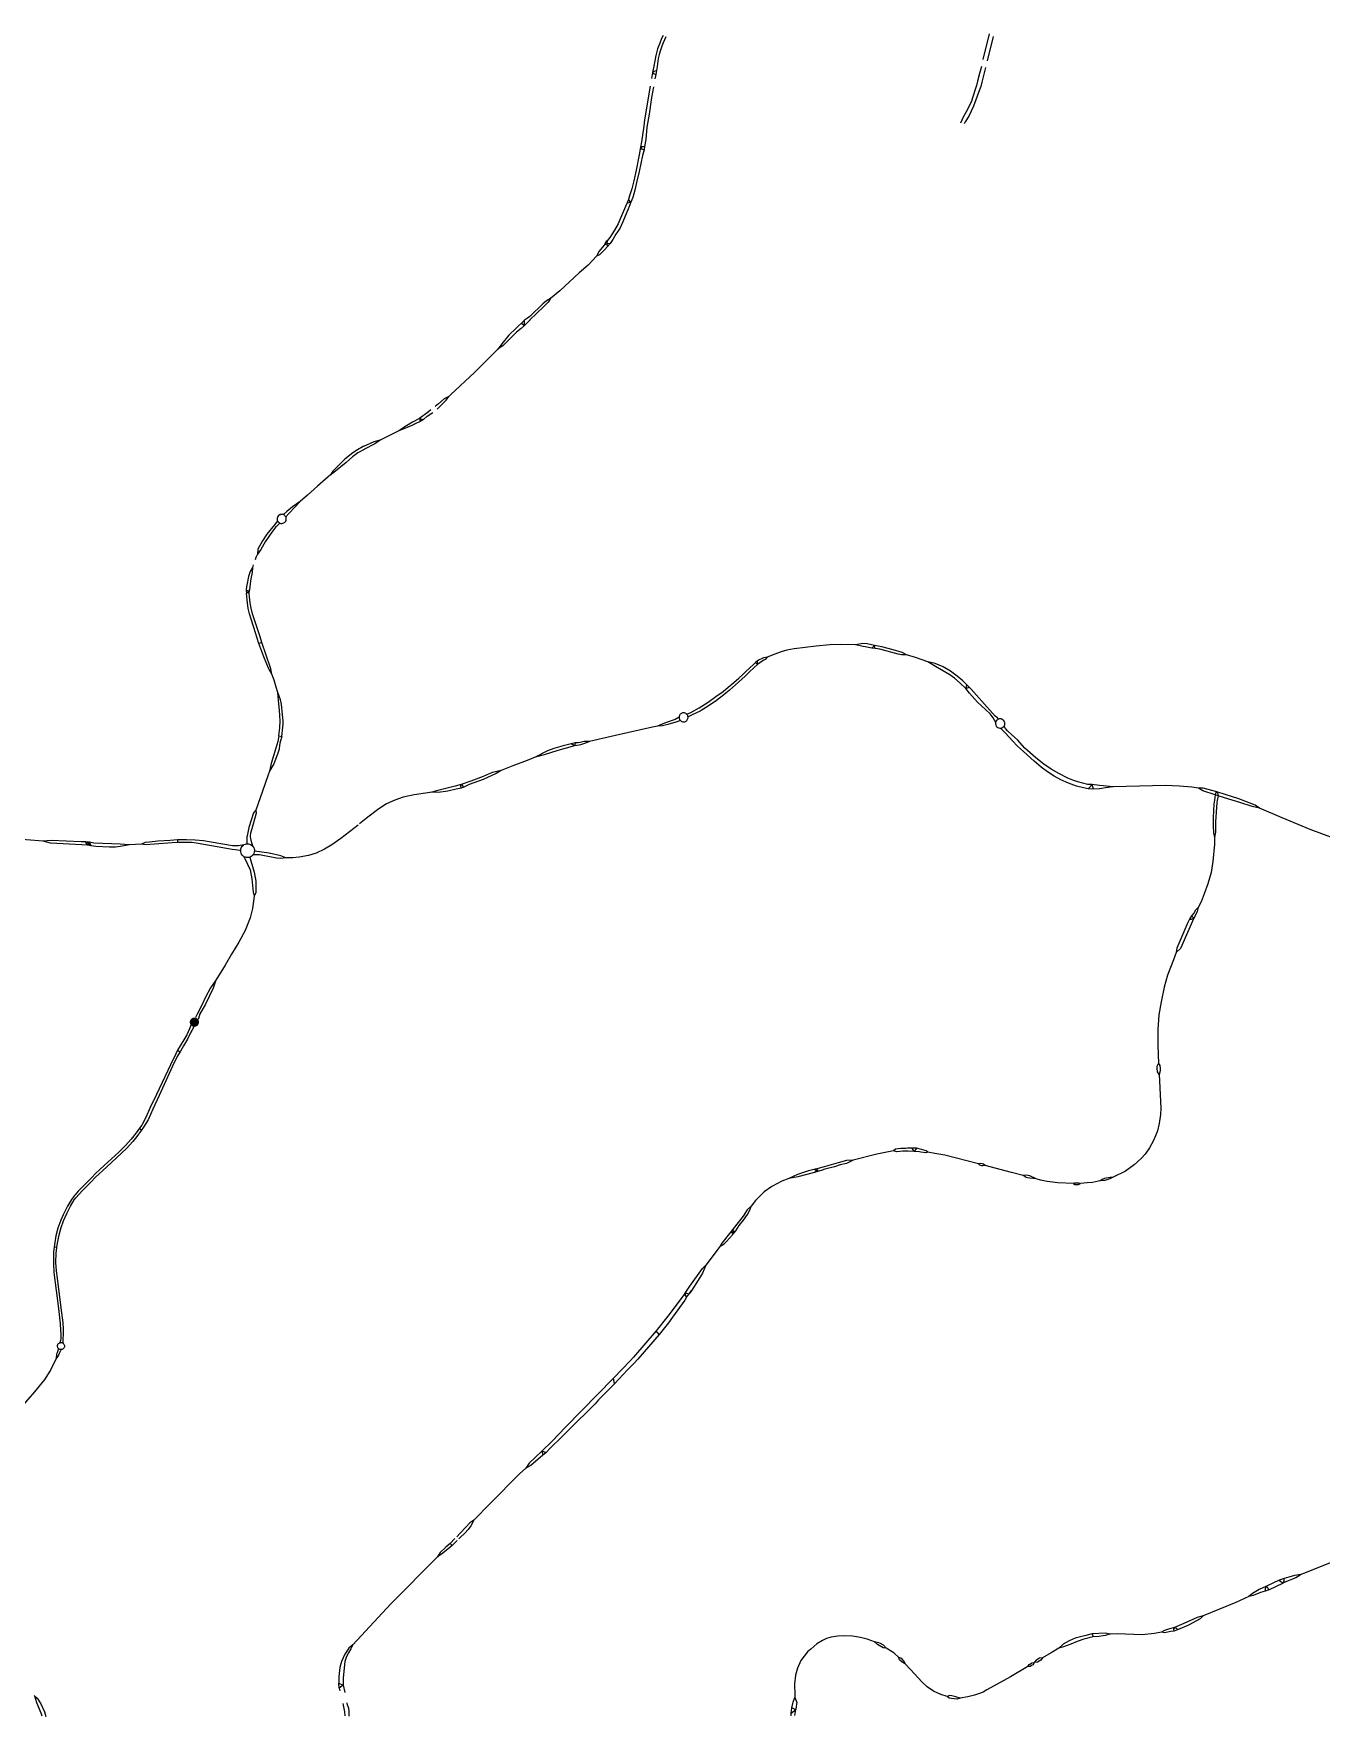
# Model space of a CAD drawing. Header units: inches. Extents: x 25490716 to 25512768, y 6672380 to 6685864.
# Drawn here: x 25498927 to 25502627, y 6681030 to 6685864 of the extents above; entities that cross this region are included whole.
import ezdxf

# ---------------------------------------------------------------- set-up
doc = ezdxf.new("R2010")
doc.units = ezdxf.units.IN
doc.header["$MEASUREMENT"] = 0

msp = doc.modelspace()

# ---------------------------------------------------------------- hatches: boundary and pattern name
msp.add_hatch(color=256).paths.add_polyline_path([(25499401.4, 6683019.8), (25499400.4, 6683017.6), (25499399, 6683015.5), (25499397.2, 6683013.8), (25499394.8, 6683012.2), (25499392, 6683011.3), (25499389.3, 6683010.9), (25499386.5, 6683011.1), (25499383.5, 6683012), (25499381, 6683013.5), (25499378.9, 6683015.4), (25499377.3, 6683017.6), (25499376.2, 6683019.9), (25499375.6, 6683022.6), (25499375.6, 6683025.7), (25499376.2, 6683028.3), (25499377, 6683030.4), (25499378.3, 6683032.2), (25499379.8, 6683034), (25499381.9, 6683035.6), (25499384.3, 6683036.7), (25499386.6, 6683037.3), (25499388.9, 6683037.6), (25499391.5, 6683037.3), (25499394.1, 6683036.4), (25499396.5, 6683035.2), (25499398.1, 6683033.8), (25499399.5, 6683032.1), (25499401, 6683029.6), (25499401.7, 6683027.4), (25499402.1, 6683024.9), (25499402, 6683022.7), (25499401.6, 6683020.8), (25499401.4, 6683019.8)], flags=0)

# ---------------------------------------------------------------- linework, layer by layer
for points in [[(25500735.6, 6685858.9), (25500731.1, 6685849.8), (25500725.7, 6685836.5), (25500719.8, 6685819.8), (25500714.4, 6685800.7), (25500708.4, 6685770.2), (25500705.3, 6685752.3)], [(25500743.1, 6685854.3), (25500735.4, 6685837), (25500731.5, 6685827.8), (25500727.6, 6685816.2), (25500723.9, 6685803.6), (25500721.7, 6685792.4), (25500718.8, 6685769.3), (25500714.5, 6685746.8), (25500711.7, 6685733.9)], [(25501672.6, 6685863.8), (25501654, 6685789.3)], [(25501684, 6685855.5), (25501666.4, 6685786.1)], [(25500705.3, 6685752.3), (25500710.2, 6685755.8), (25500716.5, 6685757.8)], [(25501649.8, 6685769.5), (25501644.8, 6685749.2), (25501638.9, 6685727.3)], [(25501661.4, 6685766.5), (25501657, 6685747.5), (25501651.3, 6685724.4)], [(25500698.3, 6685713.1), (25500682.1, 6685616.4), (25500679.9, 6685597.8), (25500673.1, 6685553.2), (25500670.5, 6685537.3)], [(25500708, 6685711.5), (25500702.6, 6685680.9), (25500695.5, 6685632.7), (25500688.5, 6685595.4), (25500685.5, 6685560.2), (25500682.3, 6685540)], [(25500705.3, 6685752.3), (25500701.9, 6685735.3)], [(25500705.3, 6685752.3), (25500710.1, 6685748), (25500714.5, 6685746.8)], [(25501635.5, 6685714.5), (25501632, 6685703.3)], [(25501638.9, 6685727.3), (25501635.5, 6685714.5)], [(25501648, 6685712.2), (25501644.6, 6685702.5)], [(25501651.3, 6685724.4), (25501648, 6685712.2)], [(25501632, 6685703.3), (25501620.3, 6685667.2), (25501606.5, 6685639.7), (25501597.9, 6685624), (25501589.8, 6685606.5)], [(25501644.6, 6685702.5), (25501627.1, 6685655.7), (25501613.8, 6685626.6), (25501602.9, 6685610.7), (25501600.1, 6685605.2)], [(25500666.6, 6685516), (25500657.8, 6685472), (25500651.3, 6685441.3), (25500645.8, 6685418), (25500639.3, 6685397.8), (25500635.7, 6685387.7)], [(25500676.2, 6685514.2), (25500666.3, 6685468), (25500659.2, 6685435.9), (25500653.9, 6685414), (25500648.1, 6685393.2), (25500642.4, 6685379.9)], [(25500670.5, 6685537.3), (25500666.6, 6685516)], [(25500670.5, 6685537.3), (25500674.8, 6685539.7), (25500682.3, 6685540)], [(25500670.5, 6685537.3), (25500673.6, 6685532.5), (25500680.7, 6685530.2)], [(25500680.7, 6685530.2), (25500676.2, 6685514.2)], [(25500682.3, 6685540), (25500680.7, 6685530.2)], [(25500632.3, 6685377.8), (25500627.3, 6685367.6)], [(25500635.7, 6685387.7), (25500632.3, 6685377.8)], [(25500632.3, 6685377.8), (25500642.4, 6685379.9)], [(25500642.4, 6685379.9), (25500635.7, 6685387.7)], [(25500642.4, 6685379.9), (25500636.9, 6685364)], [(25500627.3, 6685367.6), (25500610.3, 6685327.1), (25500606.3, 6685317.3), (25500595.7, 6685298.9), (25500582.1, 6685277.8)], [(25500636.9, 6685364), (25500636.3, 6685362.4), (25500620, 6685323.5), (25500610.9, 6685304.2), (25500600, 6685288), (25500590.8, 6685272.8)], [(25500582.1, 6685277.8), (25500575, 6685268.6)], [(25500590.8, 6685272.8), (25500583.8, 6685261.4)], [(25500544.1, 6685224.6), (25500519.8, 6685199.2), (25500494.7, 6685176.7), (25500438.6, 6685125.3), (25500412.1, 6685103)], [(25500560.3, 6685249.2), (25500551.4, 6685238.7), (25500544.1, 6685224.6)], [(25500566.8, 6685243.2), (25500552.5, 6685228.4), (25500544.1, 6685224.6)], [(25500566.8, 6685257.1), (25500560.3, 6685249.2)], [(25500575, 6685268.6), (25500572.1, 6685266.5), (25500567.7, 6685260.1), (25500566.8, 6685257.1)], [(25500566.8, 6685257.1), (25500575.7, 6685261.8), (25500583.8, 6685261.4)], [(25500575.7, 6685252.4), (25500566.8, 6685243.2)], [(25500575, 6685268.6), (25500574.1, 6685259), (25500575.7, 6685252.4)], [(25500583.8, 6685261.4), (25500575.7, 6685252.4)], [(25500412.1, 6685103), (25500400.4, 6685096.4), (25500390.1, 6685087.8), (25500352.2, 6685051.6), (25500346.2, 6685047)], [(25500412.1, 6685103), (25500405.2, 6685092.6), (25500393.1, 6685080.1), (25500352.8, 6685041.6), (25500352.2, 6685040.8)], [(25500328.5, 6685032.4), (25500320.2, 6685024.2)], [(25500337.7, 6685040.4), (25500328.5, 6685032.4)], [(25500328.5, 6685032.4), (25500337.7, 6685025.1)], [(25500346.2, 6685047), (25500337.7, 6685040.4)], [(25500352.2, 6685040.8), (25500337.7, 6685025.1)], [(25500337.7, 6685025.1), (25500337.7, 6685040.4)], [(25500320.2, 6685024.2), (25500312.8, 6685017.1), (25500292.1, 6684997.7), (25500272.1, 6684973.2), (25500260.9, 6684957.1)], [(25500327.5, 6685016.5), (25500314.5, 6685006), (25500275.7, 6684967.6), (25500260.9, 6684957.1)], [(25500337.7, 6685025.1), (25500327.5, 6685016.5)], [(25500260.9, 6684957.1), (25500193.5, 6684890.5), (25500125.9, 6684827.4), (25500120.1, 6684822)], [(25500120.1, 6684822), (25500106.7, 6684815.1), (25500090.5, 6684800.3), (25500081.1, 6684792.8)], [(25500086.6, 6684785.4), (25500099.1, 6684797.4), (25500112.7, 6684810.7), (25500120.1, 6684822)], [(25500015.8, 6684747.5), (25499997.8, 6684737.5), (25499976.4, 6684722.6)], [(25500019.9, 6684741.2), (25500000.5, 6684732.1), (25499976.4, 6684722.6)], [(25500035.6, 6684758.7), (25500015.8, 6684747.5)], [(25500037.6, 6684749.7), (25500023.2, 6684742.9), (25500019.9, 6684741.2)], [(25500068.4, 6684782.9), (25500061.2, 6684777.3), (25500035.6, 6684758.7)], [(25500035.6, 6684758.7), (25500037.6, 6684749.7)], [(25500035.6, 6684758.7), (25500047, 6684755.3)], [(25500047, 6684755.3), (25500037.6, 6684749.7)], [(25500047, 6684755.3), (25500057.9, 6684765), (25500073.9, 6684775.6)], [(25499922.8, 6684696.3), (25499904.1, 6684691.7), (25499874.6, 6684677.9), (25499873.9, 6684677.5)], [(25499922.8, 6684696.3), (25499907.4, 6684685.8), (25499877.8, 6684670.3)], [(25499976.4, 6684722.6), (25499937.6, 6684703.6), (25499922.8, 6684696.3)], [(25499873.9, 6684677.5), (25499857.5, 6684668), (25499844.2, 6684659.5), (25499820.8, 6684641.4), (25499786.2, 6684607.5), (25499779.8, 6684596.9)], [(25499877.8, 6684670.3), (25499876.7, 6684669.7), (25499858.5, 6684659.3), (25499843.1, 6684648.3), (25499824.7, 6684632.4), (25499789.5, 6684603.2), (25499779.8, 6684596.9)], [(25499779.8, 6684596.9), (25499773.2, 6684590.7), (25499742.3, 6684563.5), (25499713.7, 6684537.9), (25499692.7, 6684520)], [(25499692.7, 6684520), (25499670.4, 6684504.9), (25499654.6, 6684490.8)], [(25499692.7, 6684520), (25499676.5, 6684502.7), (25499661.7, 6684487.4), (25499660, 6684485.3)], [(25499620, 6684453.9), (25499619.2, 6684453), (25499596.9, 6684425.8), (25499584.6, 6684406.8), (25499571.3, 6684383.2), (25499569.9, 6684368.8)], [(25499628, 6684464.2), (25499620, 6684453.9)], [(25499634.4, 6684458), (25499625.3, 6684449.1)], [(25499628.2, 6684476), (25499627.5, 6684474.6), (25499626.8, 6684472), (25499626.7, 6684469.2), (25499627.1, 6684466.4), (25499628, 6684464.2)], [(25499628, 6684464.2), (25499628.2, 6684463.8), (25499629.8, 6684461.5), (25499632.2, 6684459.2), (25499634.4, 6684458)], [(25499635, 6684482.2), (25499632.7, 6684481), (25499630.6, 6684479.5), (25499628.7, 6684477.1), (25499628.2, 6684476)], [(25499634.4, 6684458), (25499634.8, 6684457.8), (25499637.4, 6684457.1), (25499640.1, 6684456.8), (25499642.8, 6684457.2), (25499645.5, 6684458.2), (25499647.8, 6684459.6), (25499649.7, 6684461.4), (25499651.4, 6684463.8), (25499652.4, 6684466.4), (25499652.9, 6684469), (25499652.9, 6684471.8), (25499652.2, 6684474.6), (25499651.4, 6684476)], [(25499644.5, 6684482.1), (25499643.2, 6684482.6), (25499640.6, 6684483.1), (25499637.8, 6684483), (25499635.1, 6684482.3), (25499635, 6684482.2)], [(25499654.6, 6684490.8), (25499644.5, 6684482.2)], [(25499651.4, 6684476), (25499650.9, 6684477), (25499649.2, 6684479.2), (25499647.6, 6684480.5), (25499645.8, 6684481.7), (25499644.5, 6684482.1)], [(25499660, 6684485.3), (25499651.4, 6684476)], [(25499625.3, 6684449.1), (25499623.1, 6684447.1), (25499611.6, 6684431.9), (25499591.8, 6684403.7), (25499579.5, 6684382.2), (25499569.9, 6684368.8)], [(25499569.9, 6684368.8), (25499565.6, 6684358.8), (25499563.6, 6684352.4)], [(25499555.9, 6684330.5), (25499548.9, 6684318.5), (25499544.8, 6684304.7), (25499540.5, 6684284.5), (25499539, 6684275.3)], [(25499555.9, 6684330.5), (25499555.3, 6684315.9), (25499551, 6684297.8), (25499549.2, 6684283.7), (25499548.1, 6684274.4)], [(25499558.2, 6684337.6), (25499555.9, 6684330.5)], [(25499539, 6684275.3), (25499537.4, 6684265.3)], [(25499546.6, 6684256.1), (25499542.4, 6684263.3), (25499537.4, 6684265.3)], [(25499537.4, 6684265.3), (25499538.3, 6684256)], [(25499547, 6684265.8), (25499541.9, 6684257.5), (25499538.3, 6684256)], [(25499574.3, 6684112.3), (25499559.6, 6684157.5), (25499551.6, 6684181.8), (25499547.2, 6684197.2), (25499543.8, 6684212.8), (25499541.1, 6684229), (25499538.3, 6684256)], [(25499546.6, 6684256.1), (25499547, 6684265.8)], [(25499582.8, 6684114.5), (25499577.9, 6684131.1), (25499556, 6684197.2), (25499551.6, 6684213.1), (25499549, 6684229), (25499547.3, 6684246.1), (25499546.6, 6684256.1)], [(25499548.1, 6684274.4), (25499547, 6684265.8)], [(25499582.8, 6684114.5), (25499574.3, 6684112.3)], [(25499601.6, 6684041.4), (25499596.7, 6684052.6), (25499588.6, 6684073.4), (25499574.3, 6684112.3)], [(25499607.9, 6684042.4), (25499582.8, 6684114.5)], [(25501322.1, 6684111.1), (25501309.1, 6684111.7), (25501289.4, 6684108.1)], [(25501342.5, 6684106.7), (25501322.1, 6684111.1)], [(25501009.1, 6684064), (25501001, 6684057.7), (25500997.1, 6684053.2)], [(25501025, 6684063.7), (25501020.4, 6684061), (25501006.4, 6684052.1)], [(25501021.6, 6684069.8), (25501009.1, 6684064)], [(25501034.8, 6684073.2), (25501023.7, 6684070.8), (25501021.6, 6684069.8)], [(25501034.8, 6684073.2), (25501028.5, 6684066), (25501025, 6684063.7)], [(25501175.4, 6684103.9), (25501111.8, 6684096.9), (25501091.3, 6684092.9), (25501074.4, 6684088.3), (25501056.8, 6684081.5), (25501034.8, 6684073.2)], [(25501289.4, 6684108.1), (25501288.2, 6684108.2), (25501245.7, 6684108.9), (25501214.4, 6684107.7), (25501175.4, 6684103.9)], [(25501320.6, 6684101.4), (25501305.4, 6684104.2), (25501289.4, 6684108.1)], [(25501335.4, 6684098.7), (25501320.6, 6684101.4)], [(25501335.4, 6684098.7), (25501342.5, 6684106.7)], [(25501344.4, 6684097.3), (25501335.4, 6684098.7)], [(25501344.4, 6684097.3), (25501342.5, 6684106.7)], [(25501353.2, 6684104.7), (25501342.5, 6684106.7)], [(25501351.5, 6684096.3), (25501344.4, 6684097.3)], [(25501434.4, 6684079.1), (25501420.2, 6684079.5), (25501411, 6684081.3), (25501358, 6684095.4), (25501351.5, 6684096.3)], [(25501434.4, 6684079.1), (25501422.6, 6684085.8), (25501396.4, 6684093.5), (25501364.3, 6684102.6), (25501353.2, 6684104.7)], [(25501496.1, 6684059.7), (25501460.8, 6684071.6), (25501434.4, 6684079.1)], [(25499611.8, 6684023.9), (25499603.3, 6684037.4), (25499601.6, 6684041.4)], [(25499611.8, 6684023.9), (25499608.9, 6684039.6), (25499607.9, 6684042.4)], [(25499628.7, 6683970.9), (25499624.2, 6683986.5), (25499617.7, 6684007.1), (25499611.8, 6684023.9)], [(25500815.6, 6683913.6), (25500839.1, 6683926.8), (25500865, 6683943.8), (25500886.7, 6683959.3), (25500907.7, 6683973.9), (25500922.1, 6683986.3), (25500938.9, 6684000.4), (25500952.9, 6684012.5), (25500964.2, 6684022.9), (25500973.2, 6684031.2), (25500982.6, 6684040.1), (25500997.1, 6684053.2)], [(25501006.4, 6684052.1), (25500997.6, 6684043.7), (25500981.7, 6684029.1), (25500971.7, 6684018.2), (25500952.3, 6684000.8), (25500926.1, 6683977.7), (25500910.4, 6683964.6), (25500888.8, 6683948.5), (25500868.1, 6683934.2), (25500845.1, 6683919.4), (25500841.5, 6683917.3), (25500818.9, 6683907.1)], [(25501001, 6684057.7), (25501006.4, 6684052.1)], [(25501006, 6684061.5), (25501006.4, 6684052.1)], [(25501605.5, 6683982.4), (25501589.2, 6683998.4), (25501572.9, 6684012.4), (25501559.7, 6684021.6), (25501518, 6684046.3), (25501496.1, 6684059.7)], [(25501607.4, 6683994.3), (25501596.6, 6684004.7), (25501580.3, 6684018.1), (25501561.2, 6684032.2), (25501539.7, 6684044.5), (25501516.8, 6684054.6), (25501496.1, 6684059.7)], [(25499631.9, 6683846.4), (25499634.4, 6683869.9), (25499634.9, 6683890.2), (25499633.1, 6683920.7), (25499630.4, 6683948.6), (25499628.7, 6683970.9)], [(25499639.8, 6683845.2), (25499643.2, 6683871.3), (25499643.8, 6683882.6), (25499643.7, 6683890.2), (25499642.1, 6683907), (25499638.9, 6683937.5), (25499636.2, 6683950.1), (25499628.7, 6683970.9)], [(25501607.4, 6683994.3), (25501605.5, 6683982.4)], [(25501616, 6683985.6), (25501605.5, 6683982.4)], [(25501684.2, 6683898.2), (25501674.7, 6683909.6), (25501649.8, 6683933.1), (25501638.3, 6683943.8), (25501615.4, 6683969.7), (25501605.5, 6683982.4)], [(25501616, 6683985.6), (25501607.4, 6683994.3)], [(25501689.8, 6683903.3), (25501620.6, 6683980.9), (25501616, 6683985.6)], [(25500719, 6683874.8), (25500705.3, 6683871.3), (25500598.4, 6683847.4), (25500523.9, 6683830.2)], [(25500769.7, 6683893.6), (25500739.2, 6683883.4), (25500719, 6683874.8)], [(25500772.1, 6683886.3), (25500749.4, 6683879.2), (25500734.2, 6683875.3), (25500719, 6683874.8)], [(25500781.5, 6683899.9), (25500769.7, 6683893.6)], [(25500785.2, 6683890.7), (25500772.1, 6683886.3)], [(25500803.5, 6683908.7), (25500802.9, 6683909.4), (25500801, 6683910.9), (25500799, 6683911.8), (25500797, 6683912.4), (25500795.1, 6683912.7), (25500793.2, 6683912.6), (25500791.5, 6683912.4), (25500789.7, 6683911.8), (25500788, 6683911), (25500786.3, 6683909.9), (25500784.9, 6683908.6), (25500783.7, 6683907.1), (25500782.9, 6683905.7), (25500782.2, 6683904), (25500781.7, 6683902.3), (25500781.5, 6683900.5), (25500781.5, 6683899.9)], [(25500781.5, 6683899.9), (25500781.5, 6683899), (25500781.7, 6683897.3), (25500782.2, 6683895.6), (25500783, 6683893.7), (25500784.1, 6683892), (25500785.2, 6683890.7)], [(25500785.2, 6683890.7), (25500785.6, 6683890.4), (25500787.1, 6683889.2), (25500789.3, 6683887.9), (25500791.7, 6683887.3), (25500793.4, 6683887), (25500793.4, 6683887)], [(25500793.4, 6683887), (25500795.4, 6683887), (25500797.6, 6683887.4), (25500799.7, 6683888.1), (25500801.6, 6683889.2), (25500803.5, 6683890.7), (25500803.8, 6683891.2)], [(25500803.5, 6683908.7), (25500815.6, 6683913.6)], [(25500807.1, 6683901.1), (25500806.9, 6683902.5), (25500806.4, 6683904.4), (25500805.4, 6683906.3), (25500804.3, 6683908), (25500803.5, 6683908.7)], [(25500803.8, 6683891.2), (25500805, 6683892.6), (25500806, 6683894.4), (25500806.8, 6683896.4), (25500807.1, 6683898.5), (25500807.2, 6683900.4), (25500807.1, 6683901.1)], [(25500818.9, 6683907.1), (25500807.1, 6683901.1)], [(25501691, 6683886.2), (25501688.9, 6683890.3), (25501684.2, 6683898.2)], [(25501695.9, 6683898.3), (25501689.8, 6683903.3)], [(25501691, 6683886.2), (25501690.5, 6683883.8), (25501690.4, 6683881.1), (25501691, 6683878), (25501692.3, 6683875), (25501694.4, 6683872.5), (25501696.8, 6683870.6), (25501699.6, 6683869.4), (25501702.7, 6683868.7), (25501704.9, 6683868.9)], [(25501699, 6683894.7), (25501698.3, 6683894.5), (25501694.8, 6683892.2), (25501692.7, 6683889.7), (25501691.1, 6683886.9), (25501691, 6683886.2)], [(25501699, 6683894.7), (25501695.9, 6683898.3)], [(25501709.6, 6683894.1), (25501707, 6683895.2), (25501704.1, 6683895.6), (25501701.2, 6683895.3), (25501699, 6683894.7)], [(25501704.9, 6683868.9), (25501706.1, 6683868.9), (25501709.1, 6683869.8), (25501711.9, 6683871.5), (25501714.1, 6683873.7), (25501715, 6683875)], [(25501716.8, 6683884.8), (25501716.7, 6683885.7), (25501715.4, 6683888.9), (25501713.5, 6683891.3), (25501711.6, 6683893), (25501709.6, 6683894.1)], [(25501715, 6683875), (25501715.9, 6683876.4), (25501716.8, 6683879.3), (25501717.2, 6683882.5), (25501716.8, 6683884.8)], [(25501968.6, 6683706.5), (25501955.7, 6683707.4), (25501926.7, 6683714.6), (25501912.8, 6683719.3), (25501897.8, 6683725.5), (25501872.5, 6683738.3), (25501850.1, 6683750.9), (25501829.7, 6683765.1), (25501806.8, 6683783.3), (25501774.9, 6683811.8), (25501753.5, 6683835), (25501737.2, 6683849.8), (25501724.6, 6683861.3), (25501718.9, 6683868.1), (25501715, 6683875)], [(25499628.4, 6683830.8), (25499623.3, 6683811.5), (25499609.1, 6683767.4), (25499604.6, 6683744.8)], [(25499635.6, 6683829.5), (25499633.1, 6683820.2), (25499632, 6683808.7), (25499628, 6683794), (25499616.7, 6683766.4), (25499604.6, 6683744.8)], [(25499631.9, 6683846.4), (25499628.4, 6683830.8)], [(25499631.9, 6683846.4), (25499639.8, 6683845.2)], [(25499639.8, 6683845.2), (25499635.6, 6683829.5)], [(25500471.6, 6683823.9), (25500448, 6683817.6), (25500421.4, 6683810.6), (25500403.5, 6683803.4), (25500367.8, 6683785)], [(25500482.5, 6683826.3), (25500471.6, 6683823.9)], [(25500480.8, 6683818.1), (25500471.6, 6683823.9)], [(25500482.5, 6683826.3), (25500480.8, 6683818.1)], [(25500498.6, 6683821), (25500494.8, 6683820), (25500480.8, 6683818.1)], [(25500497, 6683827.7), (25500491, 6683827), (25500482.5, 6683826.3)], [(25500523.9, 6683830.2), (25500508.7, 6683830.2), (25500497, 6683827.7)], [(25500523.9, 6683830.2), (25500512.1, 6683825.7), (25500498.6, 6683821)], [(25501957, 6683694.7), (25501943.4, 6683697.1), (25501923, 6683701.8), (25501900.2, 6683710.4), (25501878.4, 6683720.1), (25501859, 6683730.6), (25501840.3, 6683743), (25501821.5, 6683757), (25501801.9, 6683774), (25501771.1, 6683802.1), (25501753.7, 6683817.3), (25501739.1, 6683832.2), (25501719, 6683854.7), (25501704.9, 6683868.8)], [(25500367.8, 6683785), (25500344.8, 6683776), (25500303.6, 6683760.9), (25500270.2, 6683747.5)], [(25500480.8, 6683818.1), (25500432.8, 6683804.7), (25500394.2, 6683792), (25500367.8, 6683785)], [(25499604.6, 6683744.8), (25499599.6, 6683732.1), (25499584.1, 6683687.4), (25499565.3, 6683633.3)], [(25500270.2, 6683747.5), (25500245.7, 6683741.4), (25500235.9, 6683737.8), (25500218.1, 6683730.4), (25500183.2, 6683716.5), (25500155.4, 6683707)], [(25500270.2, 6683747.5), (25500255.6, 6683738.8), (25500243.1, 6683732.6), (25500218.3, 6683720.9), (25500178.6, 6683706.7), (25500163.2, 6683699.1)], [(25500071.1, 6683684.6), (25500059.1, 6683682.7), (25500020.3, 6683677.7), (25499988.9, 6683671), (25499964.4, 6683662), (25499940.9, 6683651.1), (25499919, 6683637.2), (25499887.5, 6683613), (25499863, 6683593.7)], [(25500138.5, 6683702.2), (25500111.3, 6683695.3), (25500088.6, 6683690.1), (25500071.1, 6683684.6)], [(25500141.2, 6683693.2), (25500117.1, 6683687.9), (25500088.9, 6683684.3), (25500071.1, 6683684.6)], [(25500155.4, 6683707), (25500138.5, 6683702.2)], [(25500155.4, 6683696.4), (25500141.2, 6683693.2)], [(25500155.4, 6683696.4), (25500154.5, 6683702.7), (25500155.4, 6683707)], [(25500163.2, 6683699.1), (25500159.5, 6683704.1), (25500155.4, 6683707)], [(25500163.2, 6683699.1), (25500155.4, 6683696.4)], [(25501957, 6683694.7), (25501968.6, 6683706.5)], [(25501972, 6683693.8), (25501957, 6683694.7)], [(25501972, 6683693.8), (25501968.6, 6683706.5)], [(25501989.6, 6683704.5), (25501968.6, 6683706.5)], [(25501989.2, 6683694.6), (25501972, 6683693.8)], [(25502028.4, 6683700), (25502006.3, 6683697.1), (25501996.2, 6683695), (25501989.2, 6683694.6)], [(25502028.4, 6683700), (25501999.7, 6683703.5), (25501989.6, 6683704.5)], [(25502273.5, 6683696), (25502254.4, 6683699.4), (25502219.2, 6683702.6), (25502178.6, 6683703.8), (25502141.8, 6683702.9), (25502028.4, 6683700)], [(25502326.6, 6683685.8), (25502287.2, 6683696.2), (25502273.5, 6683696)], [(25502321.2, 6683677.3), (25502285.9, 6683688.6), (25502273.5, 6683696)], [(25502321.2, 6683677.3), (25502319.2, 6683661.7)], [(25502326.6, 6683685.8), (25502322.5, 6683682), (25502321.2, 6683677.3)], [(25502330.6, 6683674.4), (25502321.2, 6683677.3)], [(25502326.6, 6683685.8), (25502329.6, 6683680.1), (25502330.6, 6683674.4)], [(25502350.6, 6683678.1), (25502326.6, 6683685.8)], [(25502448.9, 6683638.5), (25502436.2, 6683647.9), (25502389.3, 6683665.5), (25502350.6, 6683678.1)], [(25499565.3, 6683633.3), (25499558.7, 6683625.9), (25499544.9, 6683583.7), (25499540.3, 6683559.3)], [(25499565.3, 6683633.3), (25499566.3, 6683624.9), (25499553.5, 6683579.7), (25499550, 6683567.3), (25499549.3, 6683559.4)], [(25502319.2, 6683661.7), (25502317.7, 6683650.6), (25502316.2, 6683611.8), (25502315.8, 6683587.1), (25502317.1, 6683568.3), (25502319.9, 6683555)], [(25502327.7, 6683661), (25502326.5, 6683655.5), (25502322.5, 6683599.8), (25502322.2, 6683570), (25502319.9, 6683555)], [(25502330.6, 6683674.4), (25502327.7, 6683661)], [(25502348.3, 6683668.9), (25502330.6, 6683674.4)], [(25502448.9, 6683638.5), (25502427.7, 6683644.2), (25502392, 6683655.3), (25502348.3, 6683668.9)], [(25502835.8, 6683499.2), (25502721.3, 6683531.2), (25502594.8, 6683577.6), (25502513.6, 6683611.5), (25502448.9, 6683638.5)], [(25498954, 6683544), (25498905.8, 6683548.3), (25498873.6, 6683552), (25498806.3, 6683562.3), (25498785.1, 6683566.7), (25498747.2, 6683575.4), (25498701, 6683590.4), (25498691.2, 6683593.7)], [(25499859, 6683590.5), (25499809.8, 6683551.6), (25499783.8, 6683533.3), (25499762.5, 6683521.6), (25499738.4, 6683509.9), (25499716.4, 6683503.3), (25499689.9, 6683498.3), (25499671.9, 6683496.4), (25499651.6, 6683496.4)], [(25499063.8, 6683542.3), (25498977.6, 6683546), (25498954, 6683544)], [(25499065.5, 6683533.4), (25498975.1, 6683538.6), (25498954, 6683544)], [(25499075.8, 6683541.8), (25499063.8, 6683542.3)], [(25499080.5, 6683532.5), (25499065.5, 6683533.4)], [(25499092.6, 6683531.1), (25499075.8, 6683541.8)], [(25499087.3, 6683541.5), (25499075.8, 6683541.8)], [(25499080.5, 6683532.5), (25499075.8, 6683541.8)], [(25499092.6, 6683531.1), (25499087.3, 6683541.5), (25499080.5, 6683532.5)], [(25499092.6, 6683531.1), (25499080.5, 6683532.5)], [(25499202.4, 6683533.3), (25499175.6, 6683535.3), (25499099.8, 6683538.1), (25499087.3, 6683541.5)], [(25499202.4, 6683533.3), (25499176, 6683529), (25499161.8, 6683527.4), (25499145.3, 6683527), (25499105.7, 6683528.5), (25499092.6, 6683531.1)], [(25499237.3, 6683535.2), (25499202.4, 6683533.3)], [(25499340.2, 6683547.9), (25499319, 6683546.5), (25499283.8, 6683544.3), (25499260, 6683541.5), (25499247.7, 6683540), (25499237.3, 6683535.2)], [(25499340.4, 6683540.2), (25499325, 6683539.2), (25499274.3, 6683535.2), (25499248.5, 6683533.2), (25499237.3, 6683535.2)], [(25499498, 6683530.5), (25499437.2, 6683541.4), (25499414.9, 6683544.7), (25499390.9, 6683547), (25499366, 6683548), (25499340.2, 6683547.9)], [(25499340.2, 6683547.9), (25499340.4, 6683540.2)], [(25499497.6, 6683520.5), (25499437.6, 6683530.4), (25499410.3, 6683535.5), (25499395.1, 6683538.5), (25499380.5, 6683540), (25499363.8, 6683540.4), (25499340.4, 6683540.2)], [(25499531.3, 6683533.7), (25499515.3, 6683531.2), (25499498, 6683530.5)], [(25499521.9, 6683517.7), (25499522, 6683518.5), (25499522.5, 6683522.1), (25499523.7, 6683525.2), (25499525.3, 6683528), (25499527.3, 6683530.5), (25499529.8, 6683532.8), (25499531.3, 6683533.7)], [(25499531.3, 6683533.7), (25499532.2, 6683534.3), (25499535.3, 6683535.6), (25499538.5, 6683536.4), (25499539.3, 6683536.5)], [(25499540.3, 6683559.3), (25499540, 6683556.9), (25499539.3, 6683536.5)], [(25499539.3, 6683536.5), (25499541.5, 6683536.7), (25499544.3, 6683536.5), (25499547.1, 6683535.9), (25499550.1, 6683534.8), (25499553.3, 6683532.9), (25499556, 6683530.6), (25499556.1, 6683530.5)], [(25499549.3, 6683559.4), (25499549.3, 6683556.7), (25499550.7, 6683547.2), (25499556.1, 6683530.5)], [(25502319.9, 6683555), (25502319.9, 6683535.3), (25502315.3, 6683486), (25502309.7, 6683454.2), (25502300.3, 6683421.4), (25502290.1, 6683392.9), (25502281.4, 6683369.8), (25502272.5, 6683353.6)], [(25499521.9, 6683517.7), (25499497.6, 6683520.5)], [(25499530.7, 6683500.5), (25499529.1, 6683501.5), (25499526.5, 6683504.1), (25499524.6, 6683506.8), (25499523.1, 6683509.8), (25499522.1, 6683513.1), (25499521.8, 6683516.2), (25499521.9, 6683517.7)], [(25499548.4, 6683498.2), (25499545.6, 6683497.4), (25499541.9, 6683497), (25499538.2, 6683497.3), (25499535.3, 6683498.1), (25499532.3, 6683499.4), (25499530.7, 6683500.5)], [(25499530.7, 6683500.4), (25499541.9, 6683478.2), (25499548.8, 6683461.7), (25499554.3, 6683435.7), (25499557.8, 6683397.9), (25499560.7, 6683386)], [(25499557.2, 6683504.7), (25499556.8, 6683504.1), (25499554.9, 6683502.1), (25499552, 6683499.9), (25499548.8, 6683498.4), (25499548.4, 6683498.2)], [(25499548.4, 6683498.2), (25499550.9, 6683487.9), (25499560.8, 6683454.8), (25499565.5, 6683429.3), (25499565.5, 6683396.5), (25499560.7, 6683386)], [(25499556.1, 6683530.5), (25499557.8, 6683528.2), (25499559.5, 6683525.6), (25499560.8, 6683522.2), (25499561.4, 6683518.9), (25499561.4, 6683515.5), (25499561.4, 6683515)], [(25499561.4, 6683515), (25499560.9, 6683512.3), (25499560, 6683509.2), (25499558.6, 6683506.5), (25499557.2, 6683504.7)], [(25499651.6, 6683496.4), (25499636.5, 6683494.1), (25499625.1, 6683495.4), (25499575.5, 6683504.5), (25499557.2, 6683504.7)], [(25499651.6, 6683496.4), (25499637.3, 6683502.2), (25499603.3, 6683509.7), (25499561.4, 6683515)], [(25499560.7, 6683386.2), (25499560.7, 6683386), (25499556.3, 6683350.7), (25499549.5, 6683323.5), (25499535.2, 6683287.9), (25499516.6, 6683254.1), (25499495.7, 6683219.7), (25499476.9, 6683188.4)], [(25502260.8, 6683338.6), (25502260.1, 6683337.3), (25502254, 6683330)], [(25502272.5, 6683353.6), (25502264.2, 6683344.8), (25502260.8, 6683338.6)], [(25502272.5, 6683353.6), (25502269.8, 6683342), (25502266.8, 6683335.8)], [(25502243.4, 6683310.3), (25502211.9, 6683237.1), (25502209.8, 6683223.9)], [(25502252.6, 6683305.6), (25502221.5, 6683235.9), (25502209.8, 6683223.9)], [(25502247.5, 6683319.9), (25502243.4, 6683310.3)], [(25502254, 6683330), (25502247.5, 6683319.9)], [(25502247.5, 6683319.9), (25502253.8, 6683320.1), (25502260.4, 6683323)], [(25502260.4, 6683323), (25502252.6, 6683305.6)], [(25502254, 6683330), (25502257.8, 6683326.1), (25502260.4, 6683323)], [(25502266.8, 6683335.8), (25502260.4, 6683323)], [(25502209.8, 6683223.9), (25502201.4, 6683203.4), (25502184.3, 6683159.4), (25502175.2, 6683124.7), (25502166.1, 6683083.1), (25502160, 6683045.4), (25502156.9, 6683003.1), (25502156.7, 6682978.2), (25502156.9, 6682957.8), (25502159, 6682905.5)], [(25499450.5, 6683144.7), (25499434.8, 6683122.5), (25499420.9, 6683096.3), (25499410.3, 6683072.8), (25499396.9, 6683046.9)], [(25499450.5, 6683144.7), (25499443.2, 6683121.5), (25499420.8, 6683075.6), (25499403.9, 6683045.9), (25499403.2, 6683043.9)], [(25499476.9, 6683188.4), (25499450.5, 6683144.7)], [(25499375, 6683004.7), (25499367.5, 6682988.2), (25499359, 6682973.2), (25499340.4, 6682943.4)], [(25499382, 6683000.7), (25499379.1, 6682995.2), (25499368.7, 6682975.1), (25499357.8, 6682956.1), (25499347.6, 6682939.4)], [(25499379.1, 6683015.3), (25499375, 6683004.7)], [(25499387.1, 6683011.1), (25499382, 6683000.7)], [(25499396.9, 6683046.9), (25499391.7, 6683037.3)], [(25499403.2, 6683043.9), (25499399.5, 6683032.2)], [(25499335.6, 6682933.3), (25499319.9, 6682901.3), (25499279.8, 6682816.9)], [(25499342.1, 6682930.2), (25499339, 6682925.3), (25499326.4, 6682897.8), (25499287.3, 6682813.5)], [(25499340.4, 6682943.4), (25499335.6, 6682933.3)], [(25499340.4, 6682943.4), (25499347.6, 6682939.4)], [(25499347.6, 6682939.4), (25499342.1, 6682930.2)], [(25502155.2, 6682891.7), (25502155, 6682897.6), (25502159, 6682905.5)], [(25502159, 6682905.5), (25502162.5, 6682900.1), (25502163.2, 6682891)], [(25502160.3, 6682873.6), (25502161.9, 6682855.5), (25502165.2, 6682776.7), (25502164.7, 6682759.3), (25502160.9, 6682733.3), (25502155.7, 6682712.1), (25502150.1, 6682697.7), (25502143.6, 6682682.6), (25502133.2, 6682663.6), (25502120, 6682645), (25502108.5, 6682632.4), (25502089.2, 6682614.6), (25502064.2, 6682596.2), (25502028.2, 6682578.8)], [(25502160.3, 6682873.6), (25502155.5, 6682881.7), (25502155.2, 6682891.7)], [(25502163.2, 6682891), (25502163.8, 6682884.1), (25502160.3, 6682873.6)], [(25499279.8, 6682816.9), (25499261.9, 6682779.5), (25499249.5, 6682750.8), (25499238.6, 6682730.6), (25499237.5, 6682728.8)], [(25499287.3, 6682813.5), (25499269.1, 6682774.6), (25499256, 6682743.5), (25499242.7, 6682723)], [(25499231.5, 6682719.5), (25499221.9, 6682706.8), (25499207.6, 6682688.5), (25499191.2, 6682670.4), (25499171.4, 6682650.6), (25499130, 6682612.5), (25499104.6, 6682589.2), (25499093.9, 6682577.7), (25499063.4, 6682547.1)], [(25499236, 6682712.7), (25499223.5, 6682695.4), (25499212.2, 6682681.7), (25499193.6, 6682661.4), (25499137.6, 6682608.5), (25499104, 6682578.1), (25499093, 6682566.1), (25499069.6, 6682542.8), (25499067.3, 6682540.2)], [(25499237.5, 6682728.8), (25499231.5, 6682719.5)], [(25499231.5, 6682719.5), (25499236, 6682712.7)], [(25499242.7, 6682723), (25499236, 6682712.7)], [(25501437.2, 6682661.9), (25501432.4, 6682661.8), (25501418.5, 6682661.2), (25501403.5, 6682659), (25501397.1, 6682654.4)], [(25501451.3, 6682662.3), (25501437.2, 6682661.9)], [(25501457.1, 6682653.1), (25501451.3, 6682662.3)], [(25501463.2, 6682662), (25501451.3, 6682662.3)], [(25501463.2, 6682662), (25501457.1, 6682653.1)], [(25501477.5, 6682658.5), (25501463.2, 6682662)], [(25501281.1, 6682628.2), (25501262.3, 6682626.8), (25501238.2, 6682620.5), (25501218.5, 6682614.3), (25501198.7, 6682608.9)], [(25501281.1, 6682628.2), (25501262, 6682618.5), (25501244, 6682614.1), (25501228.2, 6682608.8), (25501200.5, 6682601.5)], [(25501349.5, 6682644.6), (25501281.1, 6682628.2)], [(25501397.1, 6682654.4), (25501363.8, 6682648), (25501349.5, 6682644.6)], [(25501437.1, 6682653.7), (25501424, 6682653.3), (25501406.9, 6682651.8), (25501397.1, 6682654.4)], [(25501457.1, 6682653.1), (25501439.7, 6682653.8), (25501437.1, 6682653.7)], [(25501476.1, 6682650.9), (25501471.9, 6682651.6), (25501457.1, 6682653.1)], [(25501496, 6682650.7), (25501490.6, 6682648.8), (25501476.1, 6682650.9)], [(25501496, 6682650.7), (25501491.2, 6682655.1), (25501477.5, 6682658.5)], [(25501516, 6682646.7), (25501496, 6682650.7)], [(25501642.1, 6682617.1), (25501545.1, 6682642), (25501516, 6682646.7)], [(25501652, 6682617.5), (25501647.4, 6682618.6), (25501642.1, 6682617.1)], [(25501651.1, 6682611.9), (25501645.9, 6682613.3), (25501642.1, 6682617.1)], [(25501661.1, 6682612.2), (25501656.1, 6682616.4), (25501651.7, 6682617.6)], [(25501096.9, 6682575.2), (25501076.4, 6682567.5), (25501048.3, 6682552.5), (25501026.2, 6682536.4), (25501001.2, 6682511.6), (25500988.8, 6682496.1)], [(25501168.9, 6682600.8), (25501152.9, 6682596.9), (25501121.7, 6682587), (25501096.9, 6682575.2)], [(25501170.2, 6682592.3), (25501122.4, 6682580), (25501096.9, 6682575.2)], [(25501181.3, 6682604.1), (25501168.9, 6682600.8)], [(25501182.9, 6682596.4), (25501168.9, 6682600.8)], [(25501170.2, 6682592.3), (25501181.3, 6682604.1)], [(25501182.9, 6682596.4), (25501170.2, 6682592.3)], [(25501198.7, 6682608.9), (25501181.3, 6682604.1)], [(25501200.5, 6682601.5), (25501192.3, 6682599.3), (25501182.9, 6682596.4)], [(25501661.1, 6682612.2), (25501654.5, 6682611.1), (25501651.1, 6682611.9)], [(25501770.3, 6682583.4), (25501736.9, 6682592.7), (25501661.1, 6682612.2)], [(25501784.4, 6682583.6), (25501778.8, 6682585.1), (25501770.3, 6682583.4)], [(25501782.7, 6682577.1), (25501778.5, 6682578), (25501770.3, 6682583.4)], [(25501807.3, 6682573.8), (25501789, 6682575.8), (25501782.7, 6682577.1)], [(25501807.3, 6682573.8), (25501788.7, 6682582.4), (25501784.4, 6682583.6)], [(25501915, 6682560.5), (25501869.3, 6682562.4), (25501838.9, 6682566.2), (25501819.7, 6682570.5), (25501807.3, 6682573.8)], [(25501991.5, 6682568.4), (25501986.7, 6682567.3), (25501968.7, 6682564.1), (25501953.8, 6682562.3), (25501935, 6682560.7)], [(25502003.8, 6682574.9), (25501998.4, 6682573.4), (25501991.5, 6682568.4)], [(25502005, 6682569.8), (25502001.7, 6682569), (25501991.5, 6682568.4)], [(25502019.5, 6682578.2), (25502008.6, 6682576.3), (25502003.8, 6682574.9)], [(25502019.1, 6682573.8), (25502005, 6682569.8)], [(25502028.2, 6682578.8), (25502019.1, 6682573.8)], [(25502019.5, 6682578.2), (25502019.1, 6682573.8)], [(25502028.2, 6682578.8), (25502019.5, 6682578.2)], [(25499044.7, 6682526.6), (25499036.3, 6682515.2), (25499024.5, 6682495.8), (25499011.9, 6682471.1), (25499004.8, 6682455.1), (25498996.5, 6682432), (25498991, 6682410.6), (25498987.5, 6682391.3)], [(25498995.7, 6682389.8), (25498996.4, 6682394.2), (25499000.1, 6682413.4), (25499006.2, 6682434.2), (25499013.1, 6682453.9), (25499023.3, 6682476.3), (25499032.8, 6682496.1), (25499043.6, 6682513.8), (25499048.5, 6682519.2)], [(25499054.8, 6682538.7), (25499046, 6682528.4), (25499044.7, 6682526.6)], [(25499048.5, 6682519.2), (25499058.1, 6682529.8)], [(25499063.4, 6682547.1), (25499054.8, 6682538.7)], [(25499067.3, 6682540.2), (25499058.1, 6682529.8)], [(25501915, 6682560.5), (25501918.7, 6682562.5), (25501924.6, 6682562.6)], [(25501915, 6682560.5), (25501918.3, 6682558), (25501923.9, 6682557.9)], [(25501923.9, 6682557.9), (25501928.9, 6682557.9), (25501935, 6682560.7)], [(25501924.6, 6682562.6), (25501929.2, 6682562.6), (25501935, 6682560.7)], [(25500988.8, 6682496.1), (25500977.3, 6682485.1), (25500965.4, 6682467.3), (25500936.9, 6682430.7)], [(25500944.6, 6682424.7), (25500953.9, 6682439.9), (25500966, 6682455.6), (25500977.5, 6682471.8), (25500984.9, 6682484.1), (25500988.8, 6682496.1)], [(25500936.9, 6682430.7), (25500926.2, 6682417)], [(25500944.6, 6682424.7), (25500926.2, 6682417)], [(25500936.9, 6682430.7), (25500934.8, 6682413.6)], [(25500934.8, 6682413.6), (25500944.6, 6682424.7)], [(25498986.1, 6682377.7), (25498984.3, 6682364.6), (25498983.8, 6682330.2), (25498985.4, 6682304.8), (25498998.2, 6682201.8), (25499003.4, 6682157.4), (25499003.6, 6682154.3)], [(25498987.5, 6682391.3), (25498986.1, 6682377.7)], [(25498993.7, 6682377.2), (25498986.1, 6682377.7)], [(25499011.9, 6682155.5), (25499011.5, 6682160.6), (25499006.3, 6682204.1), (25498995.8, 6682289.2), (25498993, 6682309.6), (25498991.1, 6682334.1), (25498991.3, 6682360.2), (25498993.7, 6682377.2)], [(25498993.7, 6682377.2), (25498995.7, 6682389.8)], [(25500899.4, 6682380.3), (25500858.3, 6682325.8)], [(25500926.2, 6682417), (25500904.6, 6682389.6), (25500899.4, 6682380.3)], [(25500899.4, 6682380.3), (25500911.2, 6682387.8), (25500917.6, 6682393.9), (25500934.8, 6682413.6)], [(25500799.3, 6682245.5), (25500812, 6682266.1), (25500848.5, 6682316.2), (25500858.3, 6682325.8)], [(25500858.3, 6682325.8), (25500848.5, 6682303.5), (25500836.1, 6682282.8), (25500817.6, 6682254.1), (25500810.5, 6682244.1), (25500817.4, 6682253.8)], [(25500789.3, 6682233.3), (25500752.7, 6682184.2)], [(25500798.4, 6682225.7), (25500762.8, 6682176.9)], [(25500799.3, 6682245.5), (25500789.3, 6682233.3)], [(25500802.8, 6682234.1), (25500798.4, 6682225.7)], [(25500799.3, 6682245.5), (25500799, 6682239.4), (25500802.8, 6682234.1)], [(25500799.3, 6682245.5), (25500802.9, 6682245.8), (25500810.5, 6682244.1)], [(25500802.8, 6682234.1), (25500810.5, 6682244.1)], [(25500752.7, 6682184.2), (25500749.1, 6682179.5), (25500715.6, 6682137.2)], [(25499003.6, 6682154.3), (25499004.2, 6682143.5), (25499004.9, 6682123.1), (25499004.8, 6682115.6)], [(25499012.3, 6682115.5), (25499012.9, 6682126.9), (25499012.7, 6682146.9), (25499011.9, 6682155.5)], [(25500715.6, 6682137.2), (25500650.5, 6682061.8), (25500641.7, 6682052.5)], [(25500723.9, 6682126.9), (25500715.6, 6682137.2)], [(25500762.8, 6682176.9), (25500750.6, 6682160.6), (25500723.9, 6682126.9)], [(25498998, 6682087), (25498994.4, 6682074.7)], [(25498996.5, 6682089.2), (25498996.1, 6682090), (25498995.6, 6682091.7), (25498995.5, 6682093.4), (25498995.6, 6682095), (25498995.8, 6682096.4), (25498996.3, 6682097.7), (25498997, 6682099), (25498997.8, 6682100.2), (25498998.9, 6682101.3), (25499000.2, 6682102.2), (25499001.6, 6682103), (25499002.4, 6682103.3)], [(25498998, 6682087), (25498996.9, 6682088.4), (25498996.5, 6682089.2)], [(25499006, 6682083.5), (25499004.6, 6682083.6), (25499002.6, 6682084), (25499000.7, 6682084.8), (25498999.2, 6682085.9), (25498998, 6682087), (25498998, 6682087)], [(25499005.9, 6682083.5), (25499000.7, 6682072.1)], [(25499004.8, 6682115.6), (25499004.7, 6682110.2), (25499002.4, 6682103.3)], [(25499002.4, 6682103.3), (25499003.2, 6682103.5), (25499004.7, 6682103.8), (25499006.1, 6682103.8), (25499007.9, 6682103.6), (25499009.8, 6682103), (25499011, 6682102.3), (25499011.7, 6682101.8)], [(25499014, 6682088), (25499013.1, 6682086.9), (25499011.9, 6682085.6), (25499010.2, 6682084.6), (25499008.6, 6682084), (25499006.6, 6682083.5), (25499006, 6682083.5)], [(25499011.7, 6682101.8), (25499012.3, 6682115.5)], [(25499011.7, 6682101.8), (25499011.8, 6682101.7), (25499013, 6682100.6), (25499014, 6682099.4), (25499014.9, 6682097.7), (25499015.4, 6682096.2), (25499015.5, 6682095.7)], [(25499015.5, 6682095.7), (25499015.8, 6682094.6), (25499015.8, 6682092.9), (25499015.5, 6682091.3), (25499015, 6682089.6), (25499014.2, 6682088.1), (25499014, 6682088)], [(25500723.9, 6682126.9), (25500663.1, 6682055.7), (25500651.5, 6682043.7)], [(25498991.4, 6682057.8), (25498976.6, 6682026.1), (25498958.9, 6681998.7), (25498929.1, 6681961.9), (25498851.6, 6681873), (25498802.2, 6681817.6), (25498781.9, 6681791.7), (25498776.6, 6681784.5)], [(25498994.4, 6682074.7), (25498993.2, 6682070.5), (25498991.4, 6682057.8)], [(25499000.7, 6682072.1), (25498998.6, 6682068), (25498991.4, 6682057.8)], [(25500641.7, 6682052.5), (25500593.1, 6682001.6)], [(25500651.5, 6682043.7), (25500633.6, 6682025.4)], [(25500593.1, 6682001.6), (25500455.2, 6681860.5)], [(25500596.2, 6681985.5), (25500549.7, 6681939.5), (25500540.7, 6681927.6)], [(25500596.2, 6681985.5), (25500593.1, 6682001.6)], [(25500633.6, 6682025.4), (25500596.2, 6681985.5)], [(25500540.7, 6681927.6), (25500463.8, 6681852.3)], [(25500455.2, 6681860.5), (25500416.6, 6681820.9), (25500387.3, 6681791.9)], [(25500463.8, 6681852.3), (25500442.3, 6681831.4), (25500412.5, 6681802.2), (25500398.5, 6681787.5)], [(25500387.3, 6681791.9), (25500350.7, 6681757.4), (25500341.1, 6681743.2)], [(25500387.3, 6681791.9), (25500390.2, 6681780.7)], [(25500398.1, 6681787.7), (25500387.3, 6681791.9)], [(25500341.1, 6681743.2), (25500323.2, 6681726.8), (25500238.2, 6681641.2), (25500191.3, 6681593.6)], [(25500390.2, 6681780.7), (25500355.7, 6681751.1), (25500341.1, 6681743.2)], [(25500398.5, 6681787.5), (25500390.2, 6681780.7)], [(25500191.3, 6681593.6), (25500180, 6681585.8), (25500169.8, 6681575), (25500152.6, 6681556), (25500142.5, 6681546)], [(25500191.3, 6681593.6), (25500183.3, 6681577.8), (25500175.2, 6681566.4), (25500166.1, 6681556.7), (25500152.3, 6681543.9), (25500148.5, 6681540.2)], [(25500111.3, 6681516), (25500095.3, 6681501.1), (25500087.8, 6681488.7)], [(25500116.6, 6681510.3), (25500099.2, 6681495.6), (25500087.8, 6681488.7)], [(25500123.7, 6681526.8), (25500111.3, 6681516)], [(25500129.4, 6681521.3), (25500116.6, 6681510.3)], [(25500137.6, 6681541), (25500123.7, 6681526.8)], [(25500129.4, 6681521.3), (25500123.7, 6681526.8)], [(25500143.6, 6681535.3), (25500129.4, 6681521.3)], [(25500087.8, 6681488.7), (25499953.5, 6681353.2), (25499844.1, 6681235.9)], [(25502714, 6681498.4), (25502656.4, 6681473.5), (25502568.2, 6681437.7)], [(25502505.2, 6681421.6), (25502467.1, 6681402.7)], [(25502476, 6681393.7), (25502518.1, 6681413.7)], [(25502520.2, 6681426.2), (25502505.2, 6681421.6)], [(25502505.2, 6681421.6), (25502510.8, 6681416.7), (25502518.1, 6681413.7)], [(25502518.1, 6681413.7), (25502520.2, 6681419.3), (25502520.2, 6681426.2)], [(25502536.4, 6681421.1), (25502531.4, 6681419.3), (25502518.1, 6681413.7)], [(25502533, 6681429.8), (25502520.2, 6681426.2)], [(25502568.2, 6681437.7), (25502549.2, 6681434.5), (25502533, 6681429.8)], [(25502568.2, 6681437.7), (25502553.5, 6681428), (25502536.4, 6681421.1)], [(25502418.4, 6681374.1), (25502380.5, 6681357.5), (25502287.5, 6681319)], [(25502447.9, 6681394.6), (25502428.5, 6681383.3), (25502418.4, 6681374.1)], [(25502452.1, 6681385.9), (25502431.2, 6681376.9), (25502418.4, 6681374.1)], [(25502467.1, 6681402.7), (25502447.9, 6681394.6)], [(25502465.5, 6681390), (25502452.1, 6681385.9)], [(25502467.1, 6681402.7), (25502464.8, 6681396.2), (25502465.5, 6681390)], [(25502476, 6681393.7), (25502465.5, 6681390)], [(25502476, 6681393.7), (25502473.2, 6681399), (25502467.1, 6681402.7)], [(25502287.5, 6681319), (25502269.4, 6681314.5), (25502249.2, 6681304.3), (25502225.1, 6681293.9), (25502204.9, 6681285.8)], [(25502287.5, 6681319), (25502278.7, 6681310.4), (25502245.4, 6681292.5), (25502212.9, 6681278.3)], [(25501342.9, 6681243.9), (25501321.8, 6681251.5), (25501302.9, 6681256.4), (25501279.4, 6681260.1), (25501256.6, 6681261.5), (25501237.8, 6681260.9), (25501218.5, 6681257.9), (25501205, 6681253.6), (25501193.9, 6681248.3), (25501177, 6681238.2), (25501159.9, 6681223.4)], [(25501950.3, 6681261.9), (25501934.3, 6681258.4), (25501919.7, 6681254.7), (25501901.8, 6681247.5), (25501885, 6681237.8), (25501872.5, 6681225.7)], [(25501968.3, 6681266.8), (25501950.3, 6681261.9)], [(25502019.8, 6681266.1), (25502005.6, 6681269), (25501968.3, 6681266.8)], [(25501968.3, 6681266.8), (25501971.2, 6681258.3)], [(25502019.8, 6681266.1), (25502005.3, 6681262.5), (25501987.4, 6681259.4), (25501971.2, 6681258.3)], [(25502146.8, 6681267.7), (25502112.1, 6681264.4), (25502039.7, 6681267.2), (25502019.8, 6681266.1)], [(25502167.6, 6681271.5), (25502146.8, 6681267.7)], [(25502190.3, 6681281.7), (25502175.8, 6681277.2), (25502167.6, 6681271.5)], [(25502192.8, 6681274.3), (25502177.3, 6681269.7), (25502167.6, 6681271.5)], [(25502204.9, 6681285.8), (25502190.3, 6681281.7)], [(25502203, 6681274.7), (25502192.8, 6681274.3)], [(25502204.9, 6681285.8), (25502201.9, 6681280.6), (25502203, 6681274.7)], [(25502212.9, 6681278.3), (25502203, 6681274.7)], [(25502204.9, 6681285.8), (25502209.8, 6681283.5), (25502212.9, 6681278.3)], [(25499844.1, 6681235.9), (25499832.5, 6681226), (25499820.9, 6681208.6), (25499811.7, 6681187.6), (25499806.6, 6681170), (25499804.3, 6681144.2), (25499803.9, 6681138.3)], [(25499844.1, 6681235.9), (25499838.3, 6681224.3), (25499831.5, 6681212.7), (25499825.7, 6681201.6), (25499821.1, 6681188.1), (25499816.4, 6681140.3), (25499816.3, 6681137.8)], [(25501159.9, 6681223.4), (25501150.8, 6681215.6), (25501131.4, 6681190.4), (25501121.4, 6681168.3), (25501116, 6681148.1), (25501112.6, 6681123.9), (25501113.9, 6681090.7), (25501114.1, 6681084.1)], [(25501359.7, 6681239.8), (25501355.3, 6681241.7), (25501342.9, 6681243.9)], [(25501356.6, 6681233.4), (25501351.5, 6681236.3), (25501342.9, 6681243.9)], [(25501376.7, 6681225.6), (25501367.7, 6681227.1), (25501356.6, 6681233.4)], [(25501376.7, 6681225.6), (25501368.6, 6681234.4), (25501359.7, 6681239.8)], [(25501413.1, 6681199), (25501398.3, 6681212.3), (25501376.7, 6681225.6)], [(25501872.5, 6681225.7), (25501850.4, 6681212.3), (25501825.1, 6681197.9)], [(25501951.8, 6681253.8), (25501944.2, 6681251.8), (25501925.2, 6681245.6), (25501906.5, 6681237.7), (25501886.1, 6681229.7), (25501872.5, 6681225.7)], [(25501971.2, 6681258.3), (25501958.3, 6681255.5), (25501951.8, 6681253.8)], [(25501430.5, 6681181.3), (25501422.2, 6681185.9), (25501414.5, 6681192.8), (25501413.1, 6681199)], [(25501430.5, 6681181.3), (25501429.1, 6681186.8), (25501422.1, 6681194.2), (25501418.3, 6681197.2), (25501413.1, 6681199)], [(25501551.2, 6681087.6), (25501533, 6681092.7), (25501511.9, 6681102.7), (25501494.2, 6681115.1), (25501480, 6681128.4), (25501446.2, 6681164.9), (25501430.5, 6681181.3)], [(25501783.8, 6681173.4), (25501733.2, 6681143.6), (25501665.2, 6681106.1)], [(25501783.8, 6681173.4), (25501787.6, 6681179), (25501791.3, 6681181.2)], [(25501794.2, 6681176), (25501789.9, 6681173.6), (25501783.8, 6681173.4)], [(25501791.3, 6681181.2), (25501795.3, 6681183.6), (25501801.2, 6681184.7)], [(25501801.2, 6681184.7), (25501798.4, 6681178.4), (25501794.2, 6681176)], [(25501812.4, 6681194.5), (25501808.2, 6681192), (25501801.2, 6681184.7)], [(25501815.9, 6681188.9), (25501811.1, 6681186.2), (25501801.2, 6681184.7)], [(25501825.1, 6681197.9), (25501817, 6681197.3), (25501812.4, 6681194.5)], [(25501825.1, 6681197.9), (25501820.3, 6681191.5), (25501815.9, 6681188.9)], [(25499803.9, 6681138.3), (25499803.4, 6681125.4)], [(25499804.9, 6681111.3), (25499803.4, 6681125.4)], [(25499803.4, 6681125.4), (25499816.4, 6681119.4)], [(25499816.4, 6681119.4), (25499804.9, 6681111.3)], [(25499816.3, 6681137.8), (25499816.4, 6681119.4)], [(25499816.4, 6681119.4), (25499820.9, 6681098.6)], [(25498928.8, 6681090.1), (25498929.4, 6681088.9)], [(25498929.4, 6681088.9), (25498935.3, 6681069.7), (25498947.9, 6681040.2), (25498950.8, 6681031.2)], [(25498929.4, 6681088.9), (25498937.5, 6681082), (25498947.3, 6681066.1), (25498957.8, 6681042.8), (25498961.8, 6681030.1)], [(25499804.9, 6681111.3), (25499806.9, 6681103.8)], [(25499815.3, 6681067.1), (25499820.5, 6681043), (25499821.3, 6681031.3)], [(25499826.4, 6681068.7), (25499826.7, 6681067), (25499831.4, 6681054), (25499832.9, 6681045.3), (25499832.6, 6681030.9)], [(25501104.9, 6681054.5), (25501107.9, 6681066.6)], [(25501107.9, 6681066.6), (25501108.8, 6681070.7), (25501114.1, 6681084.1)], [(25501114.1, 6681084.1), (25501119.4, 6681070.1), (25501118.7, 6681065)], [(25501565.2, 6681088.6), (25501559.4, 6681089.6), (25501551.2, 6681087.6)], [(25501564.4, 6681081.2), (25501557.8, 6681082), (25501551.2, 6681087.6)], [(25501579.3, 6681079.4), (25501564.4, 6681081.2)], [(25501588.9, 6681082.3), (25501576.9, 6681086.4), (25501565.2, 6681088.6)], [(25501588.9, 6681082.3), (25501579.3, 6681079.4)], [(25501641.5, 6681094.4), (25501630.3, 6681090.8), (25501611, 6681085.7), (25501588.9, 6681082.3)], [(25501655.3, 6681100), (25501641.5, 6681094.4)], [(25501665.2, 6681106.1), (25501655.3, 6681100)], [(25501103.4, 6681039.1), (25501104.9, 6681054.5)], [(25501103.4, 6681039.1), (25501116.4, 6681049.5)], [(25501103.6, 6681031.4), (25501103.4, 6681039.1)], [(25501116.9, 6681049.2), (25501105, 6681054.5)], [(25501114.3, 6681032.4), (25501116.4, 6681049.5)], [(25501118.7, 6681065), (25501116.4, 6681049.5)]]:
    msp.add_lwpolyline(points)
for p in [(25499635, 6684482.2), (25500803.5, 6683908.7), (25499002.4, 6682103.3)]:
    msp.add_point(p)

doc.saveas('drawing.dxf')
